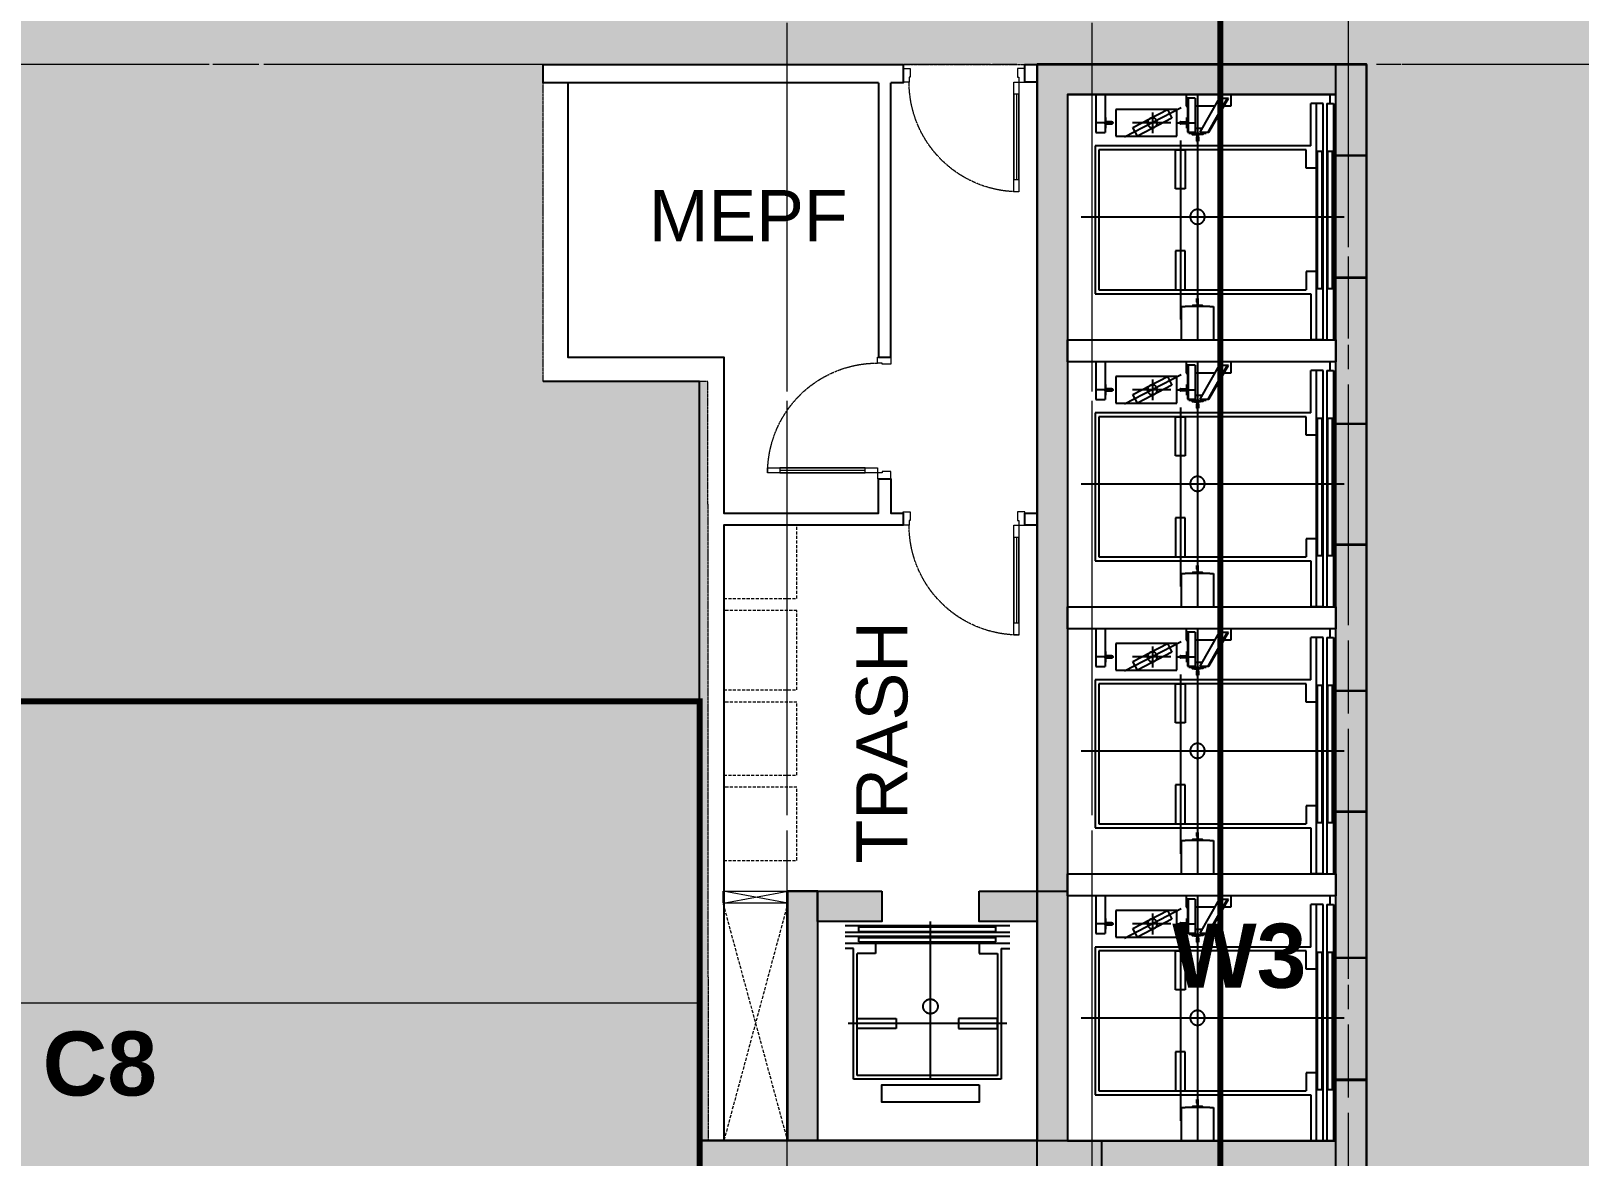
# Model space of a CAD drawing. Header units: millimetres. Extents: x -100356 to 314685, y 446 to 1273965.
# Drawn here: x 57989 to 70685, y 612948 to 622176 of the extents above; entities that cross this region are included whole.
import ezdxf
from ezdxf.xclip import XClip

# ---------------------------------------------------------------- set-up
doc = ezdxf.new("R2010")
doc.units = ezdxf.units.MM
doc.header["$XCLIPFRAME"] = 2
for name, pattern in [('20180221 BF$0$Core - tb$0$HIDDEN', [0.375, 0.25, -0.125]), ('CENTER', [2, 1.25, -0.25, 0.25, -0.25]), ('CENTER2', [28.574999999999996, 19.05, -3.174999999999999, 3.174999999999999, -3.174999999999999]), ('Core - tb$0$HIDDEN', [0.375, 0.25, -0.125]), ('gf$0$CENTER2', [28.574999999999996, 19.05, -3.174999999999999, 3.174999999999999, -3.174999999999999]), ('gf$0$Kume - Grid Line', [10.5, 5.999999999999999, -1.25, 2, -1.25]), ('HIDDEN', [0.375, 0.25, -0.125]), ('Kume - Grid Line', [10.5, 5.999999999999999, -1.25, 2, -1.25])]:
    doc.linetypes.add(name, pattern=pattern)
for name, color, linetype, lineweight in [('20180330-Ascent Plaza-TP-Ban ve so bo$0$KÍNH', 150, 'Continuous', 9), ('@ color hatch', 7, 'Continuous', 13), ('A-_ANOT----_D', 7, 'Continuous', 5), ('A.Axis', 251, 'CENTER2', 13), ('A.Concrete', 7, 'Continuous', 25), ('A1 - dp$0$TUONG 2', 2, 'Continuous', 25), ('Core - tb$0$1-thaythuong', 9, 'Continuous', 13), ('Core - tb$0$A.Concrete', 7, 'Continuous', 25), ('Core - tb$0$A.Thin', 8, 'Continuous', 13), ('Core - tb$0$A.Wall', 2, 'Continuous', 25), ('Core - tb$0$CUA', 5, 'Continuous', 9), ('Core - tb$0$Hatch-wall', 251, 'Continuous', 5), ('gf$0$A.Axis', 251, 'gf$0$CENTER2', 13), ('Hatch-wall', 251, 'Continuous', 5), ('LC.HA', 250, 'Continuous', 9), ('LGI', 250, 'CENTER', 9), ('luoicot', 30, 'Continuous', 13), ('setback', 1, 'Continuous', 13), ('TEXT', 6, 'Continuous', 20), ('Text 35', 250, 'Continuous', 15), ('TXT', 1, 'Continuous', 25)]:
    doc.layers.add(name, color=color, linetype=linetype, lineweight=lineweight)
doc.layers.add('Core - tb$0$CT3 MBT 11-31$0$Nqh-ME-01', color=8, linetype='Continuous')
doc.layers.add('STR', color=7, linetype='Continuous')
doc.styles.add('ARIAL', font='Font - TrueType - Arial Bold.ttf')
doc.styles.add('VnArial', font='Font - TrueType - Arial.ttf')

# ---------------------------------------------------------------- blocks, each defined once
blk = doc.blocks.new('X-GRID')
at = {"layer": 'LGI', "ltscale": 1500}
for p, q in [((-36549.99921768496, -7272.626217615769), (-36549.99921768473, 49990.6718393456)), ((-34449.99921768473, 49486.83894699798), (-34449.99921768496, -7272.626217615776)), ((-31949.99999999988, 49486.83894699797), (-31950.00000000012, -7272.626217615774)), ((5008.778208642092, 11099.99999999999), (-57318.59826279094, 11100.00000000015))]:
    blk.add_line(p, q, dxfattribs=at)
blk = doc.blocks.new('A$C60262ED2')
at = {"layer": 'LC.HA'}
h = blk.add_hatch(color=256, dxfattribs=at)
h.dxf.hatch_style = 1
h.paths.add_polyline_path([(44108.77889494912, 31553.9092043686), (44108.77889494912, 32053.9092043686), (43858.77889494912, 32053.9092043686), (43858.77889494912, 31553.9092043686), (41658.77889494912, 31553.9092043686), (41658.77889494912, 40134.01338329143), (43858.77889494912, 40134.01338329143), (43858.77889494912, 39633.91810745205), (44108.77889494912, 39633.91810745205), (44108.77889494912, 40384.01338329143), (41408.77889494912, 40384.01338329143), (41408.77889494912, 31553.9092043686), (38638.77888527984, 31553.9092043686), (38638.77888527984, 25662.73441454821), (40648.50329695537, 25662.73441454821), (40648.50329695537, 25912.73441454821), (38888.77888527984, 25912.73441454821), (38888.77888527984, 28412.73441454821), (44108.77889494918, 28412.73441454821), (44108.77889494912, 28662.73441454821), (38888.77888527984, 28662.73441454821), (38888.77888527984, 31303.9092043686), (44108.77889494912, 31303.9092043686)])
h.paths.add_polyline_path([(44108.77889494912, 38633.91810745205), (43858.77889494912, 38633.91810745205), (43858.77889494912, 37433.91810745205), (44108.77889494912, 37433.91810745205)], flags=17)
h.paths.add_polyline_path([(44108.77889494912, 36443.9158816812), (43858.77889494912, 36443.9158816812), (43858.77889494912, 35243.9158816812), (44108.77889494912, 35243.9158816812)], flags=17)
h.paths.add_polyline_path([(44108.77889494912, 34253.91365591035), (43858.77889494912, 34253.91365591035), (43858.77889494912, 33053.91365591035), (44108.77889494912, 33053.91365591035)], flags=17)
h.paths.add_polyline_path([(39608.77889494912, 33603.90920436854), (39358.77855592844, 33603.90920436854), (39358.77855592844, 31553.9092043686), (39608.77889494912, 31553.9092043686)], flags=17)
at = {"layer": 'STR', "ltscale": 1000, "elevation": 6.706806565628017e-05}
for points in [[(44108.77889494918, 25662.73441454821), (44108.77889494912, 31553.9092043686), (44108.77889494912, 40384.01338329143), (41408.77889494912, 40384.01338329143), (41408.77889494912, 31553.9092043686), (38638.77888527984, 31553.9092043686), (38638.77888527984, 25662.73441454821)], [(43858.77889494912, 31553.9092043686), (43858.77889494912, 40134.01338329143), (41658.77889494912, 40134.01338329143), (41658.77889494912, 31553.9092043686)]]:
    blk.add_lwpolyline(points, close=True, dxfattribs=at)
for points in [[(44108.77889494912, 39633.91810745205), (43858.77889494918, 39633.91810745205)], [(44108.77889494906, 38633.91810745205), (43858.77889494912, 38633.91810745205)], [(44108.77889494912, 37433.91810745205), (43858.77889494918, 37433.91810745205)], [(44108.77889494912, 36443.9158816812), (43858.77889494918, 36443.9158816812)], [(44108.77889494906, 35243.9158816812), (43858.77889494912, 35243.9158816812)], [(44108.77889494912, 34253.91365591035), (43858.77889494918, 34253.91365591035)], [(39358.77855592844, 31553.9092043686), (39358.77855592844, 33603.90920436854), (39608.77889494912, 33603.90920436854), (39608.77889494912, 31553.9092043686)], [(44108.77889494906, 33053.91365591035), (43858.77889494912, 33053.91365591035)], [(44108.77889494912, 32053.9092043686), (43858.77889494918, 32053.9092043686)]]:
    blk.add_lwpolyline(points, dxfattribs=at)
at = {"rotation": 180}
blk.add_blockref('X-GRID', (7408.778555928438, 51484.01189456624, 6.706806565628017e-05), dxfattribs=at)
at = {"layer": 'Text 35', "ltscale": 1000, "style": 'ARIAL'}
for s, p in [('W3', (42516.93569927005, 32807.99156138895, 6.706806565628017e-05)), ('C8', (33253.27274039725, 31923.58777909703, 6.732036296520924e-05))]:
    blk.add_text(s, height=525, dxfattribs=at).set_placement(p)
blk = doc.blocks.new('column')
at = {"layer": 'luoicot', "ltscale": 0.5}
blk.add_blockref('A$C60262ED2', (-47108.64113252342, -40383.94843114301, -6.68157683473537e-05), dxfattribs=at)
blk = doc.blocks.new('grid tower')
at = {"layer": 'A.Axis', "linetype": 'Kume - Grid Line', "lineweight": 9, "ltscale": 100}
for p, q in [((5849.799126981408, -18372.69118757342), (5849.799126981641, 38890.60686938796)), ((7949.799126981641, 38386.77397704031), (7949.799126981408, -18372.69118757342)), ((10449.79834466649, 38386.77397704031), (10449.79834466625, -18372.69118757342)), ((48341.18399926648, -0.06496995768975466), (-14918.79991812457, -0.06496995751513168))]:
    blk.add_line(p, q, dxfattribs=at)
blk = doc.blocks.new('Core - tb$0$CT3 MBT 11-31$0$tm')
at = {"layer": 'Core - tb$0$CT3 MBT 11-31$0$Nqh-ME-01'}
for p, q in [((-130.0000000000018, -1884.501825770196), (-130.0001636366378, -114.9995883382508)), ((-129.9999999995362, -459.0012257702838), (-129.9999999995362, -150.0733999997028)), ((-269.9999999999982, -1750.51420073567), (-270.0000000000018, -281.4443999999785)), ((-129.9999999995362, -468.678033770826), (-130.0000000000018, -378.0671167697947)), ((853.9999999999982, -537.5017757702808), (854.0000000000018, -1662.502275770363)), ((853.9999999999982, -537.5017757702808), (891.5000000004638, -537.5017757702808)), ((891.5000000004638, -537.5017757702808), (891.5000000000018, -1662.502275770363)), ((939.0000000004638, -537.5017757702808), (939.0000000004675, -1662.502275771294)), ((939.0000000004638, -537.5017757702808), (976.4999999999982, -537.5017757702808)), ((976.4999999999982, -537.5017757702808), (976.5000000000018, -1662.502275770363)), ((-1085.000000000002, -1125.002025770787), (1073.245266988406, -1125.002025769856)), ((-264.6149432030525, -2018.535669983197), (-728.3645859956723, -1777.122870393861)), ((-129.9999999995362, -1817.929318770599), (-129.9999999999982, -1730.59358577041)), ((-130, -2125.002025770787), (-129.9999999990669, -1730.653425770644)), ((854.0000000000018, -1662.502275770363), (891.5000000000018, -1662.502275770363)), ((939.0000000004675, -1662.502275771294), (976.5000000000018, -1662.502275770363)), ((-855.405599999709, -1896.002025770787), (-951.744711672889, -1896.002025770787)), ((-895.5029750000704, -1896.002025770787), (-818.2873750003073, -1896.002025769856)), ((-347.8310000002402, -1896.002025770787), (-661.9596220506373, -1896.002025770787)), ((-500.0000579999778, -1981.283436586913), (-500.0000580009091, -1809.746850323696)), ((-292.1093999994937, -1896.002025770787), (-144.2578000007215, -1896.002025770787)), ((-204.4970249994676, -1896.002025770787), (-281.7126250006277, -1896.002025769856)), ((957.4999999999982, -2055.230865471829), (957.4999999999982, -2125.002025770787))]:
    blk.add_line(p, q, dxfattribs=at)
for points in [[(-260, -114.9997999999323), (-259.9999999995362, -390.0020257707874)], [(-1.818989403545856e-12, -390.0020257707874), (0, -114.9997999999323)], [(900, -114.9997999999323), (800.0000000004657, -114.9997999999323)], [(799.9999999999982, -494.0020257707874), (800.0000000004657, -114.9997999999323)], [(845, -114.999799999001), (844.9999999999982, -2055.230865471829)], [(900, -114.9997999999323), (899.9999999999982, -2055.230865471829)], [(929.9999999999982, -2055.230865471829), (930, -114.9997999999323)], [(930, -114.9997999999323), (985, -114.9997999999323)], [(984.9999999999982, -2055.230865471829), (985, -114.9997999999323)], [(-970.0000000000018, -494.0020257707874), (799.9999999999982, -494.0020257707874)], [(-969.9999999999982, -1706.002025770787), (-970.0000000000018, -494.0020257707874)], [(-259.9999999995362, -390.0020257707874), (-229.9999999990705, -390.0020257707874)], [(-30.00000000000182, -390.0020257707874), (-229.9999999990705, -390.0020257707874)], [(-167.5000000000018, -393.0020257707874), (-92.50000000000182, -393.0020257707874)], [(-167.5000000000018, -399.0616725709478), (-167.5000000000018, -393.0020257707874)], [(-166.561422000641, -400.0597843703072), (-134.9385776994768, -402.0058055713962)], [(-135.0000000000018, -426.0020257707874), (-134.9999999995362, -455.0020257707874)], [(-134.9999999995362, -455.0020257707874), (-124.9999999995362, -455.0020257707874)], [(-134.0000000000018, -424.2699747698571), (-134.0000000000018, -403.0039177702929)], [(-125.9999999995362, -424.0020257707874), (-126.0000000000018, -403.0039177702929)], [(-125.0614223000612, -402.0058055704649), (-93.438578000294, -400.0597843703072)], [(-125.0000000000018, -425.7340767707865), (-124.9999999995362, -455.0020257707874)], [(-92.50000000000182, -399.0616725709478), (-92.50000000000182, -393.0020257707874)], [(-30.00000000000182, -390.0020257707874), (-1.818989403545856e-12, -390.0020257707874)], [(-939.9999999999982, -1675.002025769856), (-940.0000000000018, -525.0020257707874)], [(-940.0000000000018, -525.0020257707874), (760.0000000004638, -525.0020257707874)], [(-310.0000000000018, -525.0020257707874), (-230.0000000000018, -525.0020257707874)], [(-309.9999999999982, -845.0020257707874), (-310.0000000000018, -525.0020257707874)], [(-230.0000000000018, -525.0020257707874), (-229.9999999999982, -845.0020257707874)], [(760.0000000000018, -675.0020257698561), (760.0000000004638, -525.0020257707874)], [(845.0000000000018, -675.0020257707874), (760.0000000000018, -675.0020257698561)], [(-229.9999999999982, -845.0020257707874), (-309.9999999999982, -845.0020257707874)], [(-230.0000000000018, -1355.002025770787), (-310.0000000000018, -1355.002025770787)], [(-310.0000000000018, -1355.002025770787), (-309.9999999999982, -1675.002025770787)], [(-229.9999999999982, -1675.002025770787), (-230.0000000000018, -1355.002025770787)], [(845.0000000000018, -1525.002025770787), (760.0000000000018, -1525.002025770787)], [(760.0000000000018, -1525.002025770787), (760.0000000000018, -1675.002025770787)], [(800.0000000004675, -1706.002025770787), (-969.9999999999982, -1706.002025770787)], [(760.0000000000018, -1675.002025770787), (-939.9999999999982, -1675.002025769856)], [(-309.9999999999982, -1675.002025770787), (-229.9999999999982, -1675.002025770787)], [(-137.9399999994803, -1777.40202577116), (-137.9399999994766, -1745.002025770787)], [(-137.9399999994766, -1745.002025770787), (-122.0600000000541, -1745.002025770787)], [(-122.059999999592, -1777.40202577116), (-122.0600000000541, -1745.002025770787)], [(800.0000000004675, -1706.002025770787), (799.9999999999982, -2055.230865471829)], [(-963.0000000000018, -2125.002025770787), (-963.0000000000018, -1816.002025770787)], [(-963.0000000000018, -1816.002025770787), (-888.0000000000018, -1816.002025770787)], [(-888.0000000000018, -2125.002025770787), (-888.0000000000018, -1816.002025770787)], [(-885.0000000000018, -1888.002025770787), (-885.0000000000018, -1852.502025770787)], [(-881.8000000007469, -1852.502025769856), (-885.0000000000018, -1852.502025770787)], [(-885.0000000000018, -1939.502025769856), (-885.0000000000018, -1904.002025770787)], [(-882.0000000000018, -1891.002025770787), (-831.2000000001881, -1891.002025770787)], [(-882.0000000000018, -1901.002025770787), (-831.2000000001881, -1901.002025770787)], [(-881.8000000007469, -1852.502025769856), (-881.8000000007469, -1887.80202576967)], [(-881.8000000007469, -1887.80202576967), (-831.1999999997224, -1887.802025770601)], [(-831.2000000001881, -1904.202025770974), (-881.7999999998156, -1904.202025770974)], [(-881.7999999998156, -1904.202025770974), (-881.8000000002812, -1939.502025770787)], [(-828.2000000001881, -1898.002025770787), (-828.2000000001881, -1894.002025769856)], [(-825.0000000000018, -1894.002025770787), (-825.0000000000018, -1898.002025770787)], [(-800.0000000000018, -2006.002025770787), (-799.9999999999982, -1786.002025770787)], [(-799.9999999999982, -1786.002025770787), (-300.0000000000018, -1786.002025770787)], [(-622.990127076393, -1785.754855033774), (-660.8535140668992, -1858.489708422516)], [(-660.8535140668992, -1858.489708422516), (-377.0099279340375, -2006.249245927502)], [(-339.1467382004503, -1933.514359528963), (-622.990127076393, -1785.754855033774)], [(-300.0000000000018, -1786.002025770787), (-300.0000000000018, -2006.002025770787)], [(-275.0000000000018, -1894.002025770787), (-275.0000000000018, -1898.002025770787)], [(-271.7999999998156, -1898.002025770787), (-271.7999999998156, -1894.002025770787)], [(-218.2000000001881, -1887.802025770601), (-268.7999999998156, -1887.802025770601)], [(-218.0000000000018, -1891.002025770787), (-268.8000000002812, -1891.002025770787)], [(-218.0000000000018, -1901.002025770787), (-268.7999999998156, -1901.002025770787)], [(-268.7999999998156, -1904.202025770042), (-218.2000000001881, -1904.202025770042)], [(-218.2000000001881, -1852.502025770787), (-218.2000000001881, -1887.802025770601)], [(-218.2000000001881, -1852.502025770787), (-215.0000000000018, -1852.502025770787)], [(-218.2000000001881, -1904.202025770042), (-218.2000000001881, -1939.502025769856)], [(-215.0000000000018, -1888.002025770787), (-215.0000000000018, -1852.502025770787)], [(-215.0000000000018, -1939.502025770787), (-215.0000000000018, -1904.002025770787)], [(-212, -2097.002025770787), (-212.0000000000018, -1820.002025769856)], [(-212.0000000000018, -1820.002025769856), (-149.0000000000018, -1820.002025770787)], [(-206, -2097.002025770787), (-206.0000000000018, -1820.002025770787)], [(-200.0000000000018, -1810.002025770787), (-60.00000000000182, -1810.002025769856)], [(-200.0000000000018, -1820.002025770787), (-200.0000000000018, -1810.002025770787)], [(-174.4999999990705, -1807.002025770787), (-174.5000000000018, -1800.024757770654)], [(-174.4999999990705, -1807.002025770787), (-85.50000000000182, -1807.002025770787)], [(-173.5802440000716, -1799.027982470412), (-135.6697565000522, -1795.976068771277)], [(-148.9999999995343, -2097.002025770787), (-149.0000000000018, -1820.002025770787)], [(-149.0000000000018, -1853.002025770787), (-90.14659999963078, -1853.002025770787)], [(-136.9399999999459, -1778.402025770229), (-135.7500000000018, -1778.402025770229)], [(-134.7499999995362, -1794.979293770921), (-134.7500000000018, -1779.402025770229)], [(-125.2500000000018, -1794.979293770921), (-125.2500000000018, -1779.402025770229)], [(-86.41975599946636, -1799.027982470412), (-124.3302434999514, -1795.976068770346)], [(-124.2500000000018, -1778.402025770229), (-123.059999999592, -1778.40202577116)], [(-109.1991874473188, -1820.002025770787), (-36.45300418464649, -1820.002025770787)], [(-109.1991874473188, -1820.002025770787), (50.72693640179932, -2097.002025770787)], [(-85.50000000000182, -1807.002025770787), (-85.50000000000182, -1800.024757770654)], [(-60.00000000000182, -1820.002025770787), (-60.00000000000182, -1810.002025769856)], [(-43.38120418414655, -1820.002025770787), (116.5446878662333, -2097.002025770787)], [(-36.45300418464649, -1820.002025770787), (123.4728878671303, -2097.002025770787)], [(-881.8000000002812, -1939.502025770787), (-885.0000000000018, -1939.502025769856)], [(-300.0000000000018, -2006.002025770787), (-800.0000000000018, -2006.002025770787)], [(-377.0099279340375, -2006.249245927502), (-339.1467382004503, -1933.514359528963)], [(-218.2000000001881, -1939.502025769856), (-215.0000000000018, -1939.502025770787)], [(-222, -2125.002025770787), (-222.0000000000018, -2032.002025770787)], [(-222.0000000000018, -2032.002025770787), (-212.0000000000018, -2032.002025770787)], [(-148.9999999995343, -2097.002025770787), (-212, -2097.002025770787)], [(13.19914560671714, -2032.002025770787), (-149.0000000000018, -2032.002025770787)], [(50.72693640179932, -2097.002025770787), (123.4728878671303, -2097.002025770787)], [(143.0060671083611, -2032.002025770787), (85.94515146454614, -2032.002025770787)], [(143.0060671092942, -2125.002025770787), (143.0060671083611, -2032.002025770787)], [(899.9999999999982, -2055.230865471829), (799.9999999999982, -2055.230865471829)], [(929.9999999999982, -2055.230865471829), (984.9999999999982, -2055.230865471829)]]:
    blk.add_lwpolyline(points, dxfattribs=at)
for points in [[(-167.5000000000018, -399.0616725709478, 0.39632451), (-166.561422000641, -400.0597843703072)], [(-134.5000000000018, -425.1360007699768, 0.26794919), (-135.0000000000018, -426.0020257707874)], [(-134.0000000000018, -403.0039177702929, 0.39632451), (-134.9385776994768, -402.0058055713962)], [(-134.5000000000018, -425.1360007699768, 0.26794919), (-134.0000000000018, -424.2699747698571)], [(-125.0614223000612, -402.0058055704649, 0.39632451), (-126.0000000000018, -403.0039177702929)], [(-125.9999999995362, -424.0020257707874, 0.26794919), (-125.5000000000018, -424.8680507697354)], [(-125.0000000000018, -425.7340767707865, 0.26794919), (-125.5000000000018, -424.8680507697354)], [(-93.438578000294, -400.0597843703072, 0.39632451), (-92.50000000000182, -399.0616725709478)], [(-885.0000000000018, -1888.002025770787, 0.41421356), (-882.0000000000018, -1891.002025770787)], [(-882.0000000000018, -1901.002025770787, 0.41421356), (-885.0000000000018, -1904.002025770787)], [(-825.0000000000018, -1894.002025770787, 0.41421356), (-831.1999999997224, -1887.802025770601)], [(-828.2000000001881, -1894.002025769856, 0.41421356), (-831.2000000001881, -1891.002025770787)], [(-831.2000000001881, -1901.002025770787, 0.41421356), (-828.2000000001881, -1898.002025770787)], [(-831.2000000001881, -1904.202025770974, 0.41421356), (-825.0000000000018, -1898.002025770787)], [(-275.0000000000018, -1894.002025770787, -0.41421356), (-268.7999999998156, -1887.802025770601)], [(-268.7999999998156, -1904.202025770042, -0.41421356), (-275.0000000000018, -1898.002025770787)], [(-271.7999999998156, -1894.002025770787, -0.41421356), (-268.8000000002812, -1891.002025770787)], [(-268.7999999998156, -1901.002025770787, -0.41421356), (-271.7999999998156, -1898.002025770787)], [(-215.0000000000018, -1888.002025770787, -0.41421356), (-218.0000000000018, -1891.002025770787)], [(-218.0000000000018, -1901.002025770787, -0.41421356), (-215.0000000000018, -1904.002025770787)], [(-173.5802440000716, -1799.027982470412, 0.39087647), (-174.5000000000018, -1800.024757770654)], [(-137.9399999994803, -1777.40202577116, 0.41421356), (-136.9399999999459, -1778.402025770229)], [(-134.7500000000018, -1779.402025770229, 0.41421356), (-135.7500000000018, -1778.402025770229)], [(-135.6697565000522, -1795.976068771277, 0.39087647), (-134.7499999995362, -1794.979293770921)], [(-124.2500000000018, -1778.402025770229, 0.41421356), (-125.2500000000018, -1779.402025770229)], [(-125.2500000000018, -1794.979293770921, 0.39087647), (-124.3302434999514, -1795.976068770346)], [(-123.059999999592, -1778.40202577116, 0.41421356), (-122.059999999592, -1777.40202577116)], [(-85.50000000000182, -1800.024757770654, 0.39087647), (-86.41975599946636, -1799.027982470412)]]:
    blk.add_lwpolyline(points, format="xyb", dxfattribs=at)
for centre, radius in [((-130.0000000000018, -1125.002025770787), 60), ((-500.0000000000018, -1896.002025770787), 40)]:
    blk.add_circle(centre, radius, dxfattribs=at)
blk = doc.blocks.new('*U370')
blk.add_line((-69.99999999998545, 100.0000000000102), (-69.99999999990543, 800.00000000001))
for points in [[(-50, 7.247105567948416e-12), (-49.9999999998911, 900.0000000000073), (-89.9999999998911, 900.0000000000127), (-90, 1.304194785136412e-11)], [(-49.99999999998568, 100.0000000000073), (-89.99999999998545, 100.0000000000131), (-89.99999999990543, 800.000000000013), (-49.99999999990543, 800.000000000007)], [(-1000.000000000016, -109.9999999998764), (-940.0000000000159, -109.9999999998851), (-940.0000000000057, -39.99999999988503), (-950.0000000000057, -39.99999999988358), (-950, 1.164153218269348e-10), (-1000, 1.236908491043137e-10)], [(-1.591615728102624e-11, -110), (-60.00000000001592, -109.9999999999913), (-60.00000000000568, -39.9999999999913), (-50.00000000000568, -39.99999999999276), (-50, 7.247105567948416e-12), (0, 0)]]:
    blk.add_lwpolyline(points, close=True)
at = {"linetype": 'Core - tb$0$HIDDEN'}
blk.add_arc((-50, 7.247105567948416e-12), 900.0000000000001, 89.99999999998703, 179.9999999999917, dxfattribs=at)
blk = doc.blocks.new('*U371')
blk.add_line((-69.99999999998545, 100.0000000000102), (-69.99999999990543, 800.00000000001))
for points in [[(-50, 7.247105567948416e-12), (-49.9999999998911, 900.0000000000073), (-89.9999999998911, 900.0000000000127), (-90, 1.304194785136412e-11)], [(-49.99999999998568, 100.0000000000073), (-89.99999999998545, 100.0000000000131), (-89.99999999990543, 800.000000000013), (-49.99999999990543, 800.000000000007)], [(-1000.000000000016, -109.9999999998764), (-940.0000000000159, -109.9999999998851), (-940.0000000000057, -39.99999999988503), (-950.0000000000057, -39.99999999988358), (-950, 1.164153218269348e-10), (-1000, 1.236908491043137e-10)], [(-1.591615728102624e-11, -110), (-60.00000000001592, -109.9999999999913), (-60.00000000000568, -39.9999999999913), (-50.00000000000568, -39.99999999999276), (-50, 7.247105567948416e-12), (0, 0)]]:
    blk.add_lwpolyline(points, close=True)
at = {"linetype": 'Core - tb$0$HIDDEN'}
blk.add_arc((-50, 7.247105567948416e-12), 900.0000000000001, 89.99999999998703, 179.9999999999917, dxfattribs=at)
blk = doc.blocks.new('new core')
at = {"layer": 'Core - tb$0$Hatch-wall', "ltscale": 0.5}
h = blk.add_hatch(color=256, dxfattribs=at)
h.dxf.hatch_style = 1
h.paths.add_polyline_path([(-2700, 0), (-2450, 0), (0, 0), (0, -750), (-250, -750), (-250, -250), (-2450, -250), (-2450, -2260.002225770848), (-2450.000131343957, -2260.002225770848), (-2450.000131343957, -2440.002225770848), (-2450, -8830.00890308345), (-250, -8830.00890308345), (-250, -8330.00890308345), (0, -8330.00890308345), (0, -9080.00890308345), (-2700, -9080.00890308345)])
h = blk.add_hatch(color=256, dxfattribs=at)
h.dxf.hatch_style = 1
h.paths.add_polyline_path([(5.820766091346741e-11, -2950), (-249.9999999999418, -2950), (-249.9999999999418, -2440.002225770848), (-249.9998686559848, -2440.002225770848), (-249.9998686559848, -2260.002225770848), (-249.9999999999418, -1750), (5.820766091346741e-11, -1750)], flags=17)
h = blk.add_hatch(color=256, dxfattribs=at)
h.dxf.hatch_style = 1
h.paths.add_polyline_path([(5.820766091346741e-11, -5140.002225770848), (-249.9999999999418, -5140.002225770848), (-249.9999999999418, -4630.004451541696), (-249.9998686559848, -4630.004451541696), (-249.9998686559848, -4450.004451541696), (-249.9999999999418, -3940.002225770848), (5.820766091346741e-11, -3940.002225770848)], flags=17)
h = blk.add_hatch(color=256, dxfattribs=at)
h.dxf.hatch_style = 1
h.paths.add_polyline_path([(5.820766091346741e-11, -7330.004451541696), (-249.9999999999418, -7330.004451541696), (-249.9999999999418, -6820.006677312544), (-249.9998686559848, -6820.006677312544), (-249.9998686559848, -6640.006677312544), (-249.9999999999418, -6130.004451541696), (5.820766091346741e-11, -6130.004451541696)], flags=17)
h = blk.add_hatch(color=256, dxfattribs=at)
h.dxf.hatch_style = 1
h.paths.add_polyline_path([(-4745, -6780.008903083508), (-4500, -6780.008903083508), (-4500, -8830.00890308345), (-4745, -8830.00890308345)])
at = {"layer": 'Hatch-wall', "ltscale": 0.5}
h = blk.add_hatch(color=256, dxfattribs=at)
h.dxf.hatch_style = 1
h.paths.add_polyline_path([(-3975, -6780.00890308345), (-3975, -7030.00890308345), (-4500, -7030.00890308345), (-4500, -6780.00890308345)])
h.paths.add_polyline_path([(-3175, -6780.00890308345), (-2450, -6780.00890308345), (-2450, -8580.00890308345), (-2700, -8580.00890308345), (-2700, -7030.00890308345), (-3175, -7030.00890308345)])
h = blk.add_hatch(color=256, dxfattribs=at)
h.dxf.hatch_style = 1
h.paths.add_polyline_path([(-5470.000009669282, -11971.18369290384), (-2170.000009669282, -11971.18369290384), (-2170.000009669282, -10830.00890308345), (-2420.000009669282, -10830.00890308345), (-2420.000009669282, -11721.18369290384), (-5220.000009669282, -11721.18369290384), (-5220.000009669282, -9080.00890308345), (-2420.000009669282, -9080.00890308345), (-2420.000009669282, -9580.00890308345), (-2170.000009669282, -9580.00890308345), (-2170.000009669282, -8830.00890308345), (-5470.000009669282, -8830.00890308345)])
at = {"layer": 'A1 - dp$0$TUONG 2', "ltscale": 0.5}
blk.add_lwpolyline([(-6549.999999999767, -149.999990330427), (-6549.999999999884, -2400), (-5270.000009669282, -2400), (-5270.000009669282, -3680.008903083508), (-3999.999999999651, -3680.008903083508), (-3999.999999999651, -3400), (-3899.999999999476, -3400), (-3899.999999999476, -3680.008924795082), (-3799.999999999884, -3680.008924794965), (-3799.999999999884, -3780.00892479514), (-5270.000009669282, -3780.008881371934), (-5270.000009669282, -8830.00890308345)], dxfattribs=at)
at = {"layer": 'A1 - dp$0$TUONG 2', "ltscale": 0.5, "elevation": -2.522973089290461e-07}
blk.add_lwpolyline([(-5470.000009669282, -8830.008920892666), (-5470.000009669282, -7549.76222164958), (-5470.000009669282, -7549.76222164958), (-5470.000009669282, -7549.76222164958), (-5470.000009669282, -2599.999956576969), (-6750.001519792422, -2599.999956576852)], dxfattribs=at)
at = {"layer": 'Core - tb$0$1-thaythuong'}
for p, q in [((-4745, -6880.008903083508), (-5274.526632860652, -6780.008903083508, 2.522973089290733e-07)), ((-5274.526632860652, -6880.008903083508, 2.522973089290733e-07), (-4745, -6780.008903083508))]:
    blk.add_line(p, q, dxfattribs=at)
blk.add_lwpolyline([(-4745, -6780.008903083508), (-4745, -6880.008903083508), (-5274.526632860652, -6880.008903083508), (-5274.526632860652, -6780.008903083508)], close=True, dxfattribs=at)
at = {"layer": 'Core - tb$0$A.Concrete', "ltscale": 0.5}
for points in [[(-2700, 0), (-2400, 0), (0, 0), (0, -750), (-250, -750), (-250, -250), (-2450, -250), (-2450, -8830.00890308345), (-250, -8830.00890308345), (-250, -8330.00890308345), (0, -8330.00890308345), (0, -9080.00890308345), (-2700, -9080.00890308345), (-2700, 0)], [(-4745, -8830.00890308345), (-4745, -6780.008903083508), (-4500, -6780.008903083508), (-4500, -8830.00890308345)], [(-2704.999171772564, -8566.340611114516), (-2704.999197792553, -8566.340611114516)]]:
    blk.add_lwpolyline(points, dxfattribs=at)
for points in [[(5.820766091346741e-11, -2950), (-249.9999999999418, -2950), (-249.9999999999418, -1750), (5.820766091346741e-11, -1750)], [(5.820766091346741e-11, -5140.002225770848), (-249.9999999999418, -5140.002225770848), (-249.9999999999418, -3940.002225770848), (5.820766091346741e-11, -3940.002225770848)], [(5.820766091346741e-11, -7330.004451541696), (-249.9999999999418, -7330.004451541696), (-249.9999999999418, -6130.004451541696), (5.820766091346741e-11, -6130.004451541696)], [(-3975, -6780.008903083508), (-3975, -7030.008903083508), (-4500, -7030.008903083508), (-4500, -6780.008903083508)], [(-3175, -6780.008903083508), (-2450, -6780.008903083508), (-2450, -8830.00890308345), (-2700, -8830.00890308345), (-2700, -7030.008903083508), (-3175, -7030.008903083508)], [(-5470.000009669282, -11971.18369290384), (-2170.000009669282, -11971.18369290384), (-2170.000009669282, -10830.00890308345), (-2420.000009669282, -10830.00890308345), (-2420.000009669282, -11721.18369290384), (-5220.000009669282, -11721.18369290384), (-5220.000009669282, -9080.00890308345), (-2420.000009669282, -9080.00890308345), (-2420.000009669282, -9580.00890308345), (-2170.000009669282, -9580.00890308345), (-2170.000009669282, -8830.00890308345), (-5470.000009669282, -8830.00890308345)]]:
    blk.add_lwpolyline(points, close=True, dxfattribs=at)
at = {"layer": 'Core - tb$0$A.Thin', "linetype": 'Core - tb$0$HIDDEN', "ltscale": 100}
for points in [[(-5270.000009669398, -4380.008903083508), (-4670.000009669398, -4380.008903083508), (-4670.000009669398, -3780.008903083508), (-5270.000009669398, -3780.008903083508)], [(-5270.000009669398, -5130.008903083508), (-4670.000009669398, -5130.008903083508), (-4670.000009669398, -4480.008903083508), (-5270.000009669398, -4480.008903083508)], [(-5270.000009669398, -5830.008903083508), (-4670.000009669398, -5830.008903083508), (-4670.000009669398, -5230.008903083508), (-5270.000009669398, -5230.008903083508)], [(-5270.000009669398, -6528.427520145313), (-4670.000009669398, -6528.427520145313), (-4670.000009669398, -5928.427520145313), (-5270.000009669398, -5928.427520145313)]]:
    blk.add_lwpolyline(points, close=True, dxfattribs=at)
for points in [[(-4745, -8830.00890308345), (-5274.526632860652, -6880.008903083508)], [(-4745, -6880.008903083508), (-5270.000009669282, -8830.00890308345)]]:
    blk.add_lwpolyline(points, dxfattribs=at)
at = {"layer": 'Core - tb$0$A.Wall', "ltscale": 0.5}
blk.add_line((-3999.999999999651, -2400), (-3899.999999999651, -2400), dxfattribs=at)
for points in [[(-3999.999999999651, -149.9999903305434), (-6749.999999999709, -149.999990330427), (-6749.999999999709, 9.669573046267033e-06), (-3800, 9.669456630945206e-06), (-3800, -149.9999903305434), (-3899.999999999651, -149.9999903305434)], [(-2700, -145), (-2800, -145), (-2800, 0), (-2700, 0)], [(-3999.999999999651, -149.9999903305434), (-3999.999999999651, -2400)], [(-3899.999999999651, -2400), (-3899.999999999651, -149.9999903305434)], [(-2699.999999999651, -3780.008903083508), (-2799.999999999651, -3780.008903083508), (-2799.999999999651, -3680.00891275279), (-2699.999999999651, -3680.00891275279)]]:
    blk.add_lwpolyline(points, dxfattribs=at)
for points in [[(-249.9998686559848, -2260.002225770848), (-249.9998686559848, -2440.002225770848), (-2449.999868655985, -2440.002225770848), (-2449.999868655985, -2260.002225770848)], [(-249.9998686559848, -4450.004451541696), (-249.9998686559848, -4630.004451541696), (-2449.999868655985, -4630.004451541696), (-2449.999868655985, -4450.004451541696)], [(-249.9998686559848, -6640.006677312544), (-249.9998686559848, -6820.006677312544), (-2449.999868655985, -6820.006677312544), (-2449.999868655985, -6640.006677312544)]]:
    blk.add_lwpolyline(points, close=True, dxfattribs=at)
at = {"layer": 'Core - tb$0$CT3 MBT 11-31$0$Nqh-ME-01'}
for p, q in [((-4162.500249999634, -7074.840611114516), (-3037.499749999552, -7074.840611114516)), ((-4162.500249999634, -7112.34061111405), (-4162.500249999634, -7074.840611114516)), ((-3574.999999999185, -8324.03715359082), (-3575, -7030.008903083508)), ((-3037.49974999862, -7112.34061111405), (-3037.499749999552, -7074.840611114516)), ((-4162.500249999634, -7112.34061111405), (-3037.49974999862, -7112.34061111405)), ((-4162.500249999634, -7159.84061111405), (-3037.499749999552, -7159.840611114516)), ((-4162.500249999634, -7197.340611114516), (-4162.500249999634, -7159.84061111405)), ((-4162.500249999634, -7197.340611114516), (-3037.499749999552, -7197.340611114516)), ((-3037.499749999552, -7197.340611114516), (-3037.499749999552, -7159.840611114516)), ((-2949.487825034244, -7866.340611114516), (-4249.999999999127, -7866.340611114516))]:
    blk.add_line(p, q, dxfattribs=at)
for points in [[(-2924.999999998312, -7066.340611114516), (-4274.999999999127, -7066.340611114516)], [(-2924.99999999837, -7121.340611114516), (-4274.999999999127, -7121.340611114516)], [(-4274.999999999127, -7151.340611114516), (-2924.999999998428, -7151.340611114516)], [(-4274.999999999127, -7206.340611114516), (-2924.999999998487, -7206.340611114516)], [(-4024.999999999127, -7206.340611114516), (-4025.000000000058, -7291.340611114516)], [(-3174.999999999127, -7206.340611114516), (-3174.999999999127, -7291.340611114516)], [(-4205.999999999127, -7251.340611114516), (-4274.999999999127, -7251.3406111144)], [(-4205.999999999127, -8324.03715359082), (-4205.999999999127, -7251.340611114516)], [(-4174.999999999127, -8294.03715359082), (-4174.999999999127, -7291.34061111405)], [(-4025.000000000058, -7291.340611114516), (-4174.999999999127, -7291.34061111405)], [(-3174.999999999127, -7291.340611114516), (-3024.999999999127, -7291.340611114516)], [(-3024.999999999127, -7291.340611114516), (-3025.000000000058, -8294.03715359082)], [(-2993.999999999127, -7251.34061111405), (-2993.999999999127, -8324.03715359082)], [(-2993.999999999127, -7251.34061111405), (-2924.999999998545, -7251.340611114167)], [(-4174.999999999127, -7906.340611114516), (-4174.999999999127, -7826.340611114516)], [(-4174.999999999127, -7826.340611114516), (-3854.999999999127, -7826.340611114516)], [(-3854.999999999127, -7826.340611114516), (-3854.999999999127, -7906.340611114516)], [(-3344.999999999127, -7826.340611114516), (-3344.999999999127, -7906.340611114516)], [(-3024.999999999127, -7826.340611114516), (-3344.999999999127, -7826.340611114516)], [(-3024.999999999127, -7906.340611114516), (-3024.999999999127, -7826.340611114516)], [(-3854.999999999127, -7906.340611114516), (-4174.999999999127, -7906.340611114516)], [(-3344.999999999127, -7906.340611114516), (-3024.999999999127, -7906.340611114516)], [(-2993.999999999127, -8324.03715359082), (-4205.999999999127, -8324.03715359082)], [(-3025.000000000058, -8294.03715359082), (-4174.999999999127, -8294.03715359082)]]:
    blk.add_lwpolyline(points, dxfattribs=at)
blk.add_lwpolyline([(-3175.852022341569, -8369.339660505182), (-3175.852022341569, -8511.773682016297), (-3974.147977656801, -8511.773682016297), (-3974.147977656801, -8369.339660505182)], close=True, dxfattribs=at)
blk.add_circle((-3574.999999999127, -7726.340611114516), 60, dxfattribs=at)
at = {"layer": 'Core - tb$0$CT3 MBT 11-31$0$Nqh-ME-01', "extrusion": (0, 0, -1), "zscale": -1, "rotation": 180}
for p in [(1254.999999999942, -2375.002025770838), (1254.999999999942, -4565.004251541686), (1254.999999999942, -6755.006477312534), (1254.999999999942, -8945.008703083382)]:
    blk.add_blockref('Core - tb$0$CT3 MBT 11-31$0$tm', p, dxfattribs=at)
at = {"layer": 'Core - tb$0$CUA', "xscale": -1}
for name, p, rotation in [('*U370', (-2800, -145.0000000002328), 180), ('*U371', (-4009.999999999534, -3400), 90), ('*U370', (-2799.999999999884, -3780.008903083508), 180)]:
    blk.add_blockref(name, p, dxfattribs=dict(at, rotation=rotation))
at = {"layer": 'TEXT', "style": 'VnArial'}
blk.add_text('MEPF', height=420, dxfattribs=at).set_placement((-5884.107800511934, -1450.693942594226))
blk.add_text('TRASH', height=420, rotation=90, dxfattribs=at).set_placement((-3763.689607385022, -6554.169267822464))
blk = doc.blocks.new('Core f1-f4')
at = {"layer": 'setback'}
ref = blk.add_blockref('new core', (0, 0), dxfattribs=at)
XClip(ref).set_block_clipping_path([(-5470.00000966934, -11971.18369290381), (0, -11971.18369290381), (0, 568.8059415846947), (-26542.664700966852, 1294.7131433426985), (-26542.664700966852, -7697.462902203202), (-5475.4640937626245, -7697.462902203202)])
blk = doc.blocks.new('SECTION SYMBOL 2')
at = {"layer": 'TXT', "linetype": '20180221 BF$0$Core - tb$0$HIDDEN', "ltscale": 300, "const_width": 50}
blk.add_lwpolyline([(-1200.003936006746, -31831.96423141245), (-1200.003936006746, 11797.73497754434)], dxfattribs=at)
at = {"layer": 'TXT', "linetype": '20180221 BF$0$Core - tb$0$HIDDEN', "ltscale": 300, "const_width": 50, "elevation": -6.835362139881934e-05}
blk.add_lwpolyline([(76548.48422347303, -10458.68539390172), (-5470.140178640315, -10458.68539390172), (-5470.140178640315, -5227.792374822719), (-37733.1129112466, -5227.792393400334)], dxfattribs=at)
blk = doc.blocks.new('gf$0$grid tower-gf')
at = {"layer": 'gf$0$A.Axis', "linetype": 'gf$0$Kume - Grid Line', "lineweight": 9, "ltscale": 100}
blk.add_line((48341.18399926648, -0.06496995770430658), (-14918.79991812457, -0.06496995747147594), dxfattribs=at)

msp = doc.modelspace()

# ---------------------------------------------------------------- hatches: boundary and pattern name
at = {"layer": '@ color hatch'}
h = msp.add_hatch(color=31, dxfattribs=at)
edge = h.paths.add_edge_path()
edge.add_line((42290.88621328968, 633001.907779489), (42290.89626850583, 632800.403222901))
edge.add_line((42290.89626850583, 632800.403222901), (38141.05388964584, 632804.9332219281))
edge.add_line((38141.05388964584, 632804.9332219281), (38141.05387459689, 630304.9805965057))
edge.add_line((38141.05387459689, 630304.9805965057), (39541.05388964578, 630304.980589282))
edge.add_line((39541.05388964578, 630304.9805892821), (39541.05388964578, 625904.8579966691))
edge.add_line((39541.05388964578, 625904.857996669), (38141.05067841772, 625905.3022372304))
edge.add_line((38141.05067841772, 625905.3022372304), (38141.05706501321, 621702.7685733796))
edge.add_line((38141.05706501321, 621702.7685733796), (32440.7174275121, 621701.9330072587))
edge.add_line((32440.7174275121, 621701.9330072587), (32441.05502198764, 612501.9673089563))
edge.add_line((32441.05502198764, 612501.9673089563), (42140.72133717313, 612501.9673089636))
edge.add_line((42140.72133717313, 612501.9673089636), (42145.74103645619, 621902.022562211))
edge.add_line((42145.74103645619, 621902.0225622111), (46565.7460508517, 621902.0226190048))
edge.add_line((46565.7460508517, 621902.0226190047), (46565.88247926061, 614202.0520664095))
edge.add_line((46565.88247926061, 614202.0520664095), (42398.07857147493, 614202.0521044338))
edge.add_line((42398.07857147493, 614202.0521044338), (42398.07446563034, 612501.9585937202))
edge.add_line((42398.07446563034, 612501.9585937202), (43815.88247926038, 612501.9551696149))
edge.add_line((43815.88247926038, 612501.9551696149), (43815.88247926038, 608655.0786345177))
edge.add_line((43815.88247926038, 608655.0786345177), (43815.88247926038, 607251.9743066258))
edge.add_line((43815.88247926038, 607251.9743066259), (43815.88247926038, 602001.9934436369))
edge.add_line((43815.88247926038, 602001.9934436368), (41335.46807794237, 602002.0866619493))
edge.add_line((41335.46807794237, 602002.0866619494), (41339.87811137776, 590801.9983739201))
edge.add_line((41339.87811137776, 590801.9983739201), (81540.32361269678, 590804.8725945767))
edge.add_line((81540.32361269677, 590804.8725945766), (81540.4587051182, 596954.9345214635))
edge.add_line((81540.4587051182, 596954.9345214635), (81540.95082716095, 596955.0074717753))
edge.add_line((81540.95082716095, 596955.0074717753), (81540.9097446078, 605606.2612832524))
edge.add_line((81540.9097446078, 605606.2612832524), (136487.6417811537, 612188.0749170718))
edge.add_line((136487.6417811537, 612188.0749170717), (134542.2522998185, 628433.5803568949))
edge.add_line((134542.2522998185, 628433.5803568949), (131695.3520649422, 627410.7592974561))
edge.add_line((131695.3520649422, 627410.7592974561), (132214.610162929, 623057.0087802709))
edge.add_line((132214.610162929, 623057.0087802708), (126157.907791224, 622331.504555205))
edge.add_line((126157.9077912239, 622331.504555205), (125805.3526970749, 625294.6277520886))
edge.add_line((125805.3526970749, 625294.6277520886), (118785.2505894278, 622772.478156838))
edge.add_line((118785.2505894278, 622772.478156838), (118790.5155857705, 622729.0833229843))
edge.add_line((118790.5155857705, 622729.0833229844), (105873.9306569203, 621172.8445129478))
edge.add_line((105873.9306569203, 621172.8445129477), (105254.3056330929, 626336.6585942938))
edge.add_line((105254.3056330929, 626336.6585942939), (101939.3507578438, 625470.5283395597))
edge.add_line((101939.3507578438, 625470.5283395596), (102648.9627270495, 622756.7156000326))
edge.add_line((102648.9627270495, 622756.7156000326), (90071.82136088306, 619468.0205616527))
edge.add_line((90071.82136088306, 619468.0205616527), (89361.58719169574, 622184.2146576225))
edge.add_line((89361.58719169574, 622184.2146576225), (87992.11876649752, 621826.4004246676))
edge.add_arc((86677.59327016228, 626857.5059412995), 5199.999999999945, 187.9645856006331, 284.64287089675076, ccw=False)
edge.add_line((81527.75297887779, 626136.9887837925), (81224.4287856724, 628304.9748410505))
edge.add_line((81224.4287856724, 628304.9748410505), (79894.90492910413, 628304.9748410505))
edge.add_line((79894.90492910413, 628304.9748410505), (79894.90492910413, 633005.0166571476))
edge.add_line((79894.90492910413, 633005.0166571476), (42290.88621328968, 633001.907779489))
h.paths.add_polyline_path([(62190.74487504514, 621901.8623247725), (68940.74487504507, 621901.9272850606), (68940.74487504647, 605683.7679942824), (64840.7060422931, 605683.7679942823), (64840.7060422931, 607183.767994286), (63470.88109834003, 607180.7435934679), (63470.74486537574, 613071.9183832882), (63540.74360264499, 613071.9183832882), (63540.87940785329, 619301.9575922533), (62190.75747299485, 619302.0639591608)], flags=16)
at = {"layer": 'Hatch-wall', "ltscale": 0.5}
h = msp.add_hatch(color=256, dxfattribs=at)
h.dxf.hatch_style = 1
h.paths.add_polyline_path([(68690.74487504501, 621901.9272863717), (68940.74487504507, 621901.9272863717), (68940.74487504507, 610183.767994286), (68690.74487504501, 610183.767994286)])

# ---------------------------------------------------------------- linework, layer by layer
at = {"layer": '@ color hatch', "color": 250, "linetype": 'HIDDEN', "ltscale": 10, "elevation": 6.83895810388007e-05}
msp.add_lwpolyline([(62190.88110800937, 621901.8623260836), (68940.8811080093, 621901.9272863717), (68940.74487504647, 605683.7679942824), (64840.7060422931, 605683.7679942823), (64840.7060422931, 607183.767994286), (63470.74486537574, 607183.767994286), (63470.74486537574, 613074.9427841065), (63545.27173042751, 613074.9427662973), (63540.88134020042, 619301.9273297947), (62190.75747299485, 619302.0639591608)], close=True, dxfattribs=at)
at = {"layer": 'A1 - dp$0$TUONG 2', "ltscale": 0.5, "elevation": 6.83895810388007e-05}
msp.add_lwpolyline([(68690.74487504501, 621901.9272863717), (68940.74487504507, 621901.9272863717), (68940.74487504507, 610183.767994286), (68690.74487504501, 610183.767994286)], close=True, dxfattribs=at)

# ---------------------------------------------------------------- block references
at = {"layer": '20180330-Ascent Plaza-TP-Ban ve so bo$0$KÍNH', "rotation": 180}
msp.add_blockref('gf$0$grid tower-gf', (74640.6822360503, 621904.886713639, 6.56603587163886e-05), dxfattribs=at)
at = {"layer": 'A-_ANOT----_D', "rotation": 180}
msp.add_blockref('grid tower', (74640.7499635319, 621904.95168719, 6.83895810388007e-05), dxfattribs=at)
at = {"layer": 'A.Concrete'}
for p in [(71940.74880138306, 621904.9455439823, 6.889417565665839e-05), (71940.75032117548, 621905.0166535266, 6.83895810388007e-05)]:
    msp.add_blockref('column', p, dxfattribs=at)
at = {"layer": 'A1 - dp$0$TUONG 2'}
msp.add_blockref('Core f1-f4', (68940.8811080093, 621901.9272863717, 6.734584422720054e-05), dxfattribs=at)
at = {"layer": 'TEXT'}
msp.add_blockref('SECTION SYMBOL 2', (68942.82480874732, 621905.0166771644, 6.83895810388007e-05), dxfattribs=at)

doc.saveas('drawing.dxf')
